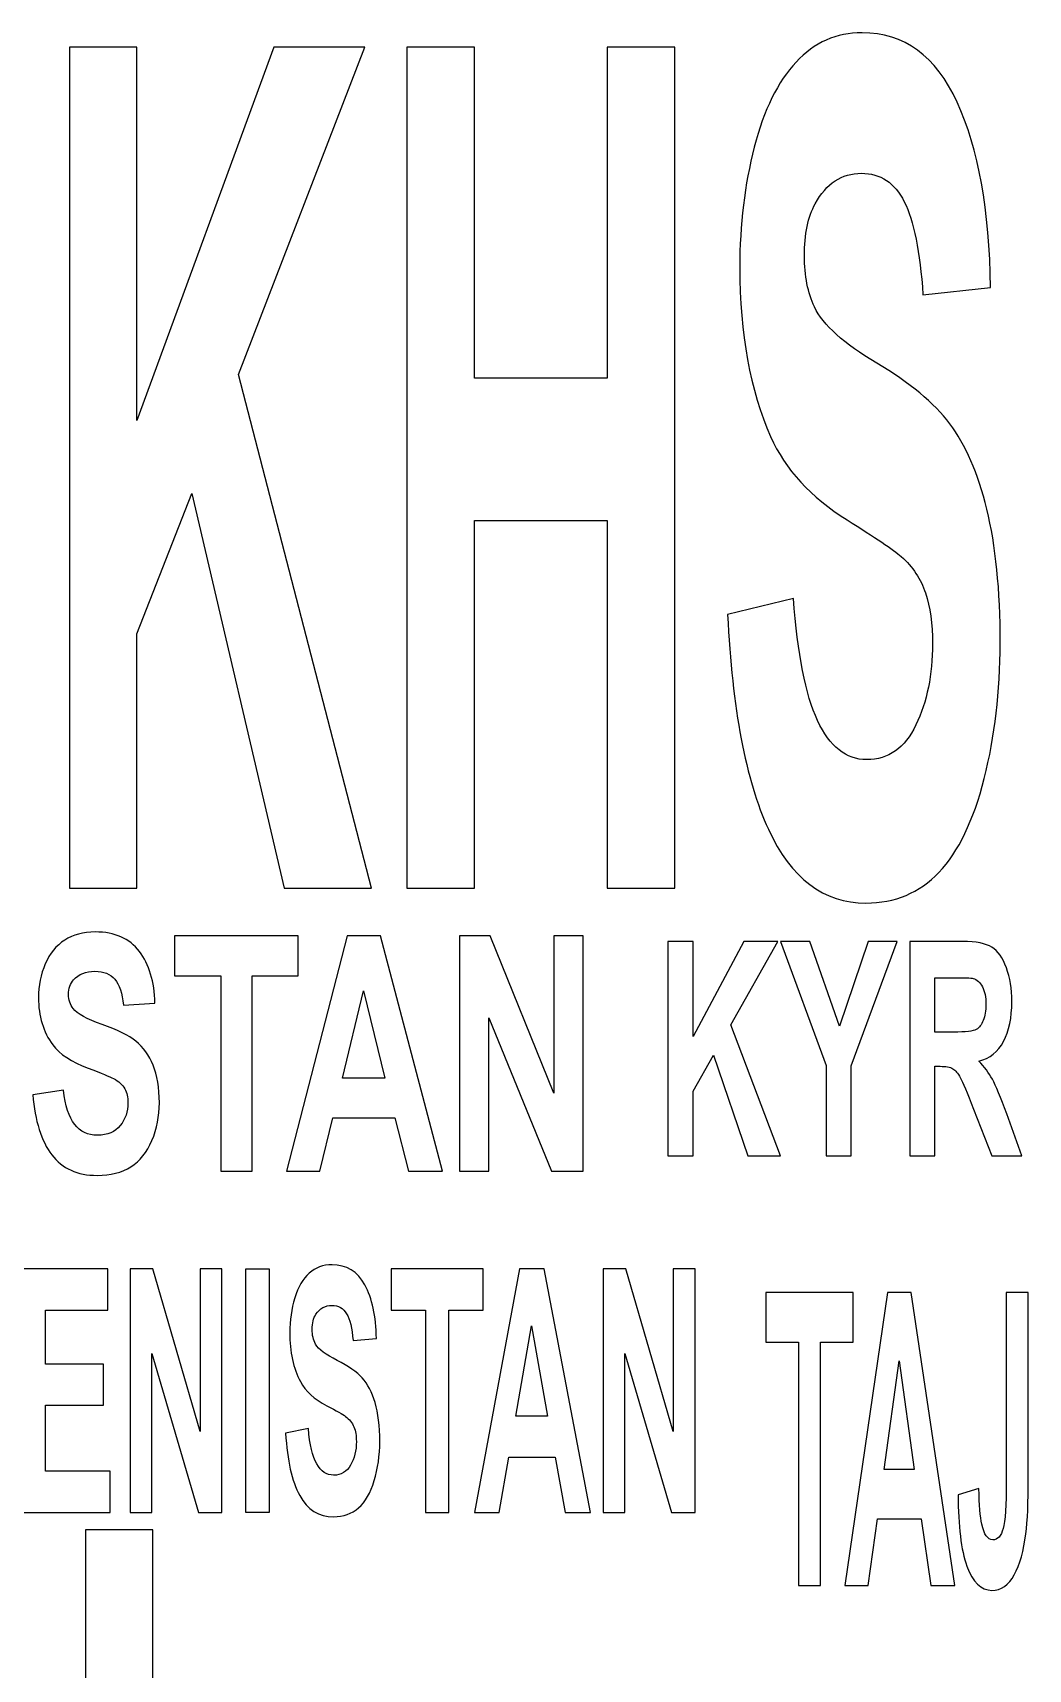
# Model space of a CAD drawing. Header units: centimetres. Extents: x -12.1 to 12.1, y -5 to 6.2.
# Drawn here: x 1.996 to 2.774, y 2.766 to 4.045 of the extents above; entities that cross this region are included whole.
import ezdxf

# ---------------------------------------------------------------- set-up
doc = ezdxf.new("R2010")
doc.units = ezdxf.units.CM
doc.header["$MEASUREMENT"] = 0
doc.layers.add('Layer 1', color=7, linetype='Continuous')

msp = doc.modelspace()

# ---------------------------------------------------------------- linework, layer by layer
at = {"layer": 'Layer 1', "color": 250}
for points, knots in [([(2.5387, 3.59033), (2.5387, 3.59033), (2.59016, 3.60285), (2.59016, 3.60285), (2.59016, 3.60285), (2.5933, 3.55953), (2.59956, 3.52764), (2.60905, 3.50734), (2.60905, 3.50734), (2.61852, 3.48699), (2.63133, 3.47683), (2.64738, 3.47683), (2.64738, 3.47683), (2.6644, 3.47683), (2.67725, 3.48588), (2.68592, 3.50397), (2.68592, 3.50397), (2.69455, 3.52205), (2.69886, 3.54322), (2.69886, 3.56744), (2.69886, 3.56744), (2.69886, 3.58299), (2.69705, 3.59618), (2.69338, 3.6071), (2.69338, 3.6071), (2.68977, 3.61803), (2.68345, 3.62752), (2.67437, 3.63558), (2.67437, 3.63558), (2.66816, 3.64097), (2.65407, 3.65055), (2.632, 3.6643), (2.632, 3.6643), (2.60364, 3.68194), (2.58374, 3.70364), (2.5723, 3.72935), (2.5723, 3.72935), (2.55623, 3.76549), (2.54817, 3.8096), (2.54817, 3.86163), (2.54817, 3.86163), (2.54817, 3.89512), (2.55195, 3.92645), (2.55952, 3.95557), (2.55952, 3.95557), (2.56706, 3.98475), (2.57798, 4.00694), (2.59225, 4.02217), (2.59225, 4.02217), (2.60646, 4.03745), (2.6237, 4.04505), (2.64379, 4.04505), (2.64379, 4.04505), (2.67667, 4.04505), (2.70147, 4.02697), (2.71807, 3.99081), (2.71807, 3.99081), (2.7347, 3.95461), (2.74344, 3.90633), (2.74422, 3.84594), (2.74422, 3.84594), (2.74422, 3.84594), (2.69135, 3.84011), (2.69135, 3.84011), (2.69135, 3.84011), (2.6891, 3.8739), (2.68424, 3.89818), (2.67681, 3.91297), (2.67681, 3.91297), (2.66933, 3.92779), (2.65815, 3.93519), (2.64327, 3.93519), (2.64327, 3.93519), (2.6279, 3.93519), (2.61584, 3.92723), (2.60716, 3.91143), (2.60716, 3.91143), (2.60154, 3.90123), (2.59872, 3.88764), (2.59872, 3.8706), (2.59872, 3.8706), (2.59872, 3.85505), (2.60137, 3.84175), (2.60661, 3.83068), (2.60661, 3.83068), (2.61328, 3.81665), (2.62952, 3.80199), (2.65527, 3.78674), (2.65527, 3.78674), (2.68098, 3.77148), (2.70002, 3.7557), (2.71234, 3.73942), (2.71234, 3.73942), (2.72468, 3.72312), (2.73435, 3.70086), (2.74131, 3.67259), (2.74131, 3.67259), (2.74827, 3.64435), (2.75177, 3.60943), (2.75177, 3.56788), (2.75177, 3.56788), (2.75177, 3.5302), (2.7476, 3.49494), (2.73927, 3.46204), (2.73927, 3.46204), (2.73088, 3.42916), (2.71912, 3.40473), (2.70387, 3.38872), (2.70387, 3.38872), (2.68857, 3.37273), (2.66959, 3.36475), (2.64682, 3.36475), (2.64682, 3.36475), (2.61372, 3.36475), (2.58823, 3.38391), (2.57053, 3.42238), (2.57053, 3.42238), (2.55277, 3.46075), (2.54217, 3.51678), (2.5387, 3.59033)], [0, 0, 0, 0, 0.0322581, 0.0322581, 0.0322581, 0.0322581, 0.0645161, 0.0645161, 0.0645161, 0.0645161, 0.0967742, 0.0967742, 0.0967742, 0.0967742, 0.1290323, 0.1290323, 0.1290323, 0.1290323, 0.1612903, 0.1612903, 0.1612903, 0.1612903, 0.1935484, 0.1935484, 0.1935484, 0.1935484, 0.2258065, 0.2258065, 0.2258065, 0.2258065, 0.2580645, 0.2580645, 0.2580645, 0.2580645, 0.2903226, 0.2903226, 0.2903226, 0.2903226, 0.3225806, 0.3225806, 0.3225806, 0.3225806, 0.3548387, 0.3548387, 0.3548387, 0.3548387, 0.3870968, 0.3870968, 0.3870968, 0.3870968, 0.4193548, 0.4193548, 0.4193548, 0.4193548, 0.4516129, 0.4516129, 0.4516129, 0.4516129, 0.483871, 0.483871, 0.483871, 0.483871, 0.516129, 0.516129, 0.516129, 0.516129, 0.5483871, 0.5483871, 0.5483871, 0.5483871, 0.5806452, 0.5806452, 0.5806452, 0.5806452, 0.6129032, 0.6129032, 0.6129032, 0.6129032, 0.6451613, 0.6451613, 0.6451613, 0.6451613, 0.6774194, 0.6774194, 0.6774194, 0.6774194, 0.7096774, 0.7096774, 0.7096774, 0.7096774, 0.7419355, 0.7419355, 0.7419355, 0.7419355, 0.7741935, 0.7741935, 0.7741935, 0.7741935, 0.8064516, 0.8064516, 0.8064516, 0.8064516, 0.8387097, 0.8387097, 0.8387097, 0.8387097, 0.8709677, 0.8709677, 0.8709677, 0.8709677, 0.9032258, 0.9032258, 0.9032258, 0.9032258, 0.9354839, 0.9354839, 0.9354839, 0.9354839, 1, 1, 1, 1]), ([(2.02414, 3.37639), (2.02414, 3.37639), (2.02414, 4.03385), (2.02414, 4.03385), (2.02414, 4.03385), (2.02414, 4.03385), (2.077, 4.03385), (2.077, 4.03385), (2.077, 4.03385), (2.077, 4.03385), (2.077, 3.74187), (2.077, 3.74187), (2.077, 3.74187), (2.077, 3.74187), (2.18389, 4.03385), (2.18389, 4.03385), (2.18389, 4.03385), (2.18389, 4.03385), (2.25506, 4.03385), (2.25506, 4.03385), (2.25506, 4.03385), (2.25506, 4.03385), (2.15637, 3.77777), (2.15637, 3.77777), (2.15637, 3.77777), (2.15637, 3.77777), (2.26038, 3.37639), (2.26038, 3.37639), (2.26038, 3.37639), (2.26038, 3.37639), (2.19195, 3.37639), (2.19195, 3.37639), (2.19195, 3.37639), (2.19195, 3.37639), (2.11991, 3.68491), (2.11991, 3.68491), (2.11991, 3.68491), (2.11991, 3.68491), (2.077, 3.57505), (2.077, 3.57505), (2.077, 3.57505), (2.077, 3.57505), (2.077, 3.37639), (2.077, 3.37639), (2.077, 3.37639), (2.077, 3.37639), (2.02414, 3.37639), (2.02414, 3.37639)], [0, 0, 0, 0, 0.0769231, 0.0769231, 0.0769231, 0.0769231, 0.1538462, 0.1538462, 0.1538462, 0.1538462, 0.2307692, 0.2307692, 0.2307692, 0.2307692, 0.3076923, 0.3076923, 0.3076923, 0.3076923, 0.3846154, 0.3846154, 0.3846154, 0.3846154, 0.4615385, 0.4615385, 0.4615385, 0.4615385, 0.5384615, 0.5384615, 0.5384615, 0.5384615, 0.6153846, 0.6153846, 0.6153846, 0.6153846, 0.6923077, 0.6923077, 0.6923077, 0.6923077, 0.7692308, 0.7692308, 0.7692308, 0.7692308, 0.8461538, 0.8461538, 0.8461538, 0.8461538, 1, 1, 1, 1]), ([(2.28796, 3.37639), (2.28796, 3.37639), (2.28796, 4.03385), (2.28796, 4.03385), (2.28796, 4.03385), (2.28796, 4.03385), (2.34084, 4.03385), (2.34084, 4.03385), (2.34084, 4.03385), (2.34084, 4.03385), (2.34084, 3.77506), (2.34084, 3.77506), (2.34084, 3.77506), (2.34084, 3.77506), (2.4445, 3.77506), (2.4445, 3.77506), (2.4445, 3.77506), (2.4445, 3.77506), (2.4445, 4.03385), (2.4445, 4.03385), (2.4445, 4.03385), (2.4445, 4.03385), (2.49744, 4.03385), (2.49744, 4.03385), (2.49744, 4.03385), (2.49744, 4.03385), (2.49744, 3.37639), (2.49744, 3.37639), (2.49744, 3.37639), (2.49744, 3.37639), (2.4445, 3.37639), (2.4445, 3.37639), (2.4445, 3.37639), (2.4445, 3.37639), (2.4445, 3.66386), (2.4445, 3.66386), (2.4445, 3.66386), (2.4445, 3.66386), (2.34084, 3.66386), (2.34084, 3.66386), (2.34084, 3.66386), (2.34084, 3.66386), (2.34084, 3.37639), (2.34084, 3.37639), (2.34084, 3.37639), (2.34084, 3.37639), (2.28796, 3.37639), (2.28796, 3.37639)], [0, 0, 0, 0, 0.0769231, 0.0769231, 0.0769231, 0.0769231, 0.1538462, 0.1538462, 0.1538462, 0.1538462, 0.2307692, 0.2307692, 0.2307692, 0.2307692, 0.3076923, 0.3076923, 0.3076923, 0.3076923, 0.3846154, 0.3846154, 0.3846154, 0.3846154, 0.4615385, 0.4615385, 0.4615385, 0.4615385, 0.5384615, 0.5384615, 0.5384615, 0.5384615, 0.6153846, 0.6153846, 0.6153846, 0.6153846, 0.6923077, 0.6923077, 0.6923077, 0.6923077, 0.7692308, 0.7692308, 0.7692308, 0.7692308, 0.8461538, 0.8461538, 0.8461538, 0.8461538, 1, 1, 1, 1]), ([(1.99563, 3.21493), (1.99563, 3.21493), (2.01951, 3.21846), (2.01951, 3.21846), (2.01951, 3.21846), (2.02097, 3.20632), (2.02385, 3.1974), (2.02828, 3.19172), (2.02828, 3.19172), (2.03267, 3.18604), (2.03858, 3.1832), (2.04607, 3.1832), (2.04607, 3.1832), (2.05396, 3.1832), (2.05993, 3.18573), (2.06392, 3.19076), (2.06392, 3.19076), (2.06793, 3.19583), (2.06991, 3.20177), (2.06991, 3.20853), (2.06991, 3.20853), (2.06991, 3.21286), (2.06911, 3.21656), (2.06738, 3.21962), (2.06738, 3.21962), (2.06572, 3.22268), (2.06282, 3.22532), (2.05859, 3.2276), (2.05859, 3.2276), (2.05571, 3.22908), (2.04912, 3.2318), (2.03894, 3.23563), (2.03894, 3.23563), (2.0258, 3.24055), (2.01651, 3.24661), (2.01124, 3.25381), (2.01124, 3.25381), (2.00376, 3.26394), (2, 3.27629), (2, 3.29081), (2, 3.29081), (2, 3.30019), (2.00178, 3.30896), (2.00528, 3.31711), (2.00528, 3.31711), (2.00879, 3.32527), (2.01386, 3.33147), (2.02047, 3.33575), (2.02047, 3.33575), (2.02708, 3.34), (2.03503, 3.34212), (2.04441, 3.34212), (2.04441, 3.34212), (2.05967, 3.34212), (2.07114, 3.33705), (2.07885, 3.32695), (2.07885, 3.32695), (2.08657, 3.31682), (2.09062, 3.30331), (2.09103, 3.28642), (2.09103, 3.28642), (2.09103, 3.28642), (2.06645, 3.28479), (2.06645, 3.28479), (2.06645, 3.28479), (2.0654, 3.29426), (2.06316, 3.30104), (2.0597, 3.3052), (2.0597, 3.3052), (2.05626, 3.30934), (2.05105, 3.3114), (2.04414, 3.3114), (2.04414, 3.3114), (2.03698, 3.3114), (2.03142, 3.30919), (2.02741, 3.30476), (2.02741, 3.30476), (2.02476, 3.30188), (2.0235, 3.29813), (2.0235, 3.29332), (2.0235, 3.29332), (2.0235, 3.28898), (2.0247, 3.28526), (2.02714, 3.28217), (2.02714, 3.28217), (2.03025, 3.27823), (2.03777, 3.27413), (2.04971, 3.26985), (2.04971, 3.26985), (2.06162, 3.2656), (2.0705, 3.26117), (2.0762, 3.25666), (2.0762, 3.25666), (2.08194, 3.25206), (2.08643, 3.24583), (2.08963, 3.23794), (2.08963, 3.23794), (2.09286, 3.23005), (2.09449, 3.22027), (2.09449, 3.20864), (2.09449, 3.20864), (2.09449, 3.1981), (2.09257, 3.18826), (2.08867, 3.17906), (2.08867, 3.17906), (2.08483, 3.16986), (2.07932, 3.16301), (2.07227, 3.15856), (2.07227, 3.15856), (2.0652, 3.15407), (2.05632, 3.15183), (2.04578, 3.15183), (2.04578, 3.15183), (2.03046, 3.15183), (2.01864, 3.15719), (2.0104, 3.16793), (2.0104, 3.16793), (2.00216, 3.17868), (1.9972, 3.19437), (1.99563, 3.21493)], [0, 0, 0, 0, 0.0322581, 0.0322581, 0.0322581, 0.0322581, 0.0645161, 0.0645161, 0.0645161, 0.0645161, 0.0967742, 0.0967742, 0.0967742, 0.0967742, 0.1290323, 0.1290323, 0.1290323, 0.1290323, 0.1612903, 0.1612903, 0.1612903, 0.1612903, 0.1935484, 0.1935484, 0.1935484, 0.1935484, 0.2258065, 0.2258065, 0.2258065, 0.2258065, 0.2580645, 0.2580645, 0.2580645, 0.2580645, 0.2903226, 0.2903226, 0.2903226, 0.2903226, 0.3225806, 0.3225806, 0.3225806, 0.3225806, 0.3548387, 0.3548387, 0.3548387, 0.3548387, 0.3870968, 0.3870968, 0.3870968, 0.3870968, 0.4193548, 0.4193548, 0.4193548, 0.4193548, 0.4516129, 0.4516129, 0.4516129, 0.4516129, 0.483871, 0.483871, 0.483871, 0.483871, 0.516129, 0.516129, 0.516129, 0.516129, 0.5483871, 0.5483871, 0.5483871, 0.5483871, 0.5806452, 0.5806452, 0.5806452, 0.5806452, 0.6129032, 0.6129032, 0.6129032, 0.6129032, 0.6451613, 0.6451613, 0.6451613, 0.6451613, 0.6774194, 0.6774194, 0.6774194, 0.6774194, 0.7096774, 0.7096774, 0.7096774, 0.7096774, 0.7419355, 0.7419355, 0.7419355, 0.7419355, 0.7741935, 0.7741935, 0.7741935, 0.7741935, 0.8064516, 0.8064516, 0.8064516, 0.8064516, 0.8387097, 0.8387097, 0.8387097, 0.8387097, 0.8709677, 0.8709677, 0.8709677, 0.8709677, 0.9032258, 0.9032258, 0.9032258, 0.9032258, 0.9354839, 0.9354839, 0.9354839, 0.9354839, 1, 1, 1, 1]), ([(2.14248, 3.15509), (2.14248, 3.15509), (2.14248, 3.30788), (2.14248, 3.30788), (2.14248, 3.30788), (2.14248, 3.30788), (2.10641, 3.30788), (2.10641, 3.30788), (2.10641, 3.30788), (2.10641, 3.30788), (2.10641, 3.33898), (2.10641, 3.33898), (2.10641, 3.33898), (2.10641, 3.33898), (2.20305, 3.33898), (2.20305, 3.33898), (2.20305, 3.33898), (2.20305, 3.33898), (2.20305, 3.30788), (2.20305, 3.30788), (2.20305, 3.30788), (2.20305, 3.30788), (2.16702, 3.30788), (2.16702, 3.30788), (2.16702, 3.30788), (2.16702, 3.30788), (2.16702, 3.15509), (2.16702, 3.15509), (2.16702, 3.15509), (2.16702, 3.15509), (2.14248, 3.15509), (2.14248, 3.15509)], [0, 0, 0, 0, 0.1111111, 0.1111111, 0.1111111, 0.1111111, 0.2222222, 0.2222222, 0.2222222, 0.2222222, 0.3333333, 0.3333333, 0.3333333, 0.3333333, 0.4444444, 0.4444444, 0.4444444, 0.4444444, 0.5555556, 0.5555556, 0.5555556, 0.5555556, 0.6666667, 0.6666667, 0.6666667, 0.6666667, 0.7777778, 0.7777778, 0.7777778, 0.7777778, 1, 1, 1, 1]), ([(2.31591, 3.15509), (2.31591, 3.15509), (2.28921, 3.15509), (2.28921, 3.15509), (2.28921, 3.15509), (2.28921, 3.15509), (2.27858, 3.19685), (2.27858, 3.19685), (2.27858, 3.19685), (2.27858, 3.19685), (2.22998, 3.19685), (2.22998, 3.19685), (2.22998, 3.19685), (2.22998, 3.19685), (2.21997, 3.15509), (2.21997, 3.15509), (2.21997, 3.15509), (2.21997, 3.15509), (2.19391, 3.15509), (2.19391, 3.15509), (2.19391, 3.15509), (2.19391, 3.15509), (2.24125, 3.33898), (2.24125, 3.33898), (2.24125, 3.33898), (2.24125, 3.33898), (2.26723, 3.33898), (2.26723, 3.33898), (2.26723, 3.33898), (2.26723, 3.33898), (2.31591, 3.15509), (2.31591, 3.15509)], [0, 0, 0, 0, 0.1111111, 0.1111111, 0.1111111, 0.1111111, 0.2222222, 0.2222222, 0.2222222, 0.2222222, 0.3333333, 0.3333333, 0.3333333, 0.3333333, 0.4444444, 0.4444444, 0.4444444, 0.4444444, 0.5555556, 0.5555556, 0.5555556, 0.5555556, 0.6666667, 0.6666667, 0.6666667, 0.6666667, 0.7777778, 0.7777778, 0.7777778, 0.7777778, 1, 1, 1, 1]), ([(2.32919, 3.15509), (2.32919, 3.15509), (2.32919, 3.33898), (2.32919, 3.33898), (2.32919, 3.33898), (2.32919, 3.33898), (2.3531, 3.33898), (2.3531, 3.33898), (2.3531, 3.33898), (2.3531, 3.33898), (2.40286, 3.21619), (2.40286, 3.21619), (2.40286, 3.21619), (2.40286, 3.21619), (2.40286, 3.33898), (2.40286, 3.33898), (2.40286, 3.33898), (2.40286, 3.33898), (2.42564, 3.33898), (2.42564, 3.33898), (2.42564, 3.33898), (2.42564, 3.33898), (2.42564, 3.15509), (2.42564, 3.15509), (2.42564, 3.15509), (2.42564, 3.15509), (2.401, 3.15509), (2.401, 3.15509), (2.401, 3.15509), (2.401, 3.15509), (2.35202, 3.27501), (2.35202, 3.27501), (2.35202, 3.27501), (2.35202, 3.27501), (2.35202, 3.15509), (2.35202, 3.15509), (2.35202, 3.15509), (2.35202, 3.15509), (2.32919, 3.15509), (2.32919, 3.15509)], [0, 0, 0, 0, 0.0909091, 0.0909091, 0.0909091, 0.0909091, 0.1818182, 0.1818182, 0.1818182, 0.1818182, 0.2727273, 0.2727273, 0.2727273, 0.2727273, 0.3636364, 0.3636364, 0.3636364, 0.3636364, 0.4545455, 0.4545455, 0.4545455, 0.4545455, 0.5454545, 0.5454545, 0.5454545, 0.5454545, 0.6363636, 0.6363636, 0.6363636, 0.6363636, 0.7272727, 0.7272727, 0.7272727, 0.7272727, 0.8181818, 0.8181818, 0.8181818, 0.8181818, 1, 1, 1, 1]), ([(2.49193, 3.16715), (2.49193, 3.16715), (2.49193, 3.3347), (2.49193, 3.3347), (2.49193, 3.3347), (2.49193, 3.3347), (2.51162, 3.3347), (2.51162, 3.3347), (2.51162, 3.3347), (2.51162, 3.3347), (2.51162, 3.2603), (2.51162, 3.2603), (2.51162, 3.2603), (2.51162, 3.2603), (2.5514, 3.3347), (2.5514, 3.3347), (2.5514, 3.3347), (2.5514, 3.3347), (2.57793, 3.3347), (2.57793, 3.3347), (2.57793, 3.3347), (2.57793, 3.3347), (2.54118, 3.26944), (2.54118, 3.26944), (2.54118, 3.26944), (2.54118, 3.26944), (2.57991, 3.16715), (2.57991, 3.16715), (2.57991, 3.16715), (2.57991, 3.16715), (2.55443, 3.16715), (2.55443, 3.16715), (2.55443, 3.16715), (2.55443, 3.16715), (2.52757, 3.2458), (2.52757, 3.2458), (2.52757, 3.2458), (2.52757, 3.2458), (2.51162, 3.21779), (2.51162, 3.21779), (2.51162, 3.21779), (2.51162, 3.21779), (2.51162, 3.16715), (2.51162, 3.16715), (2.51162, 3.16715), (2.51162, 3.16715), (2.49193, 3.16715), (2.49193, 3.16715)], [0, 0, 0, 0, 0.0769231, 0.0769231, 0.0769231, 0.0769231, 0.1538462, 0.1538462, 0.1538462, 0.1538462, 0.2307692, 0.2307692, 0.2307692, 0.2307692, 0.3076923, 0.3076923, 0.3076923, 0.3076923, 0.3846154, 0.3846154, 0.3846154, 0.3846154, 0.4615385, 0.4615385, 0.4615385, 0.4615385, 0.5384615, 0.5384615, 0.5384615, 0.5384615, 0.6153846, 0.6153846, 0.6153846, 0.6153846, 0.6923077, 0.6923077, 0.6923077, 0.6923077, 0.7692308, 0.7692308, 0.7692308, 0.7692308, 0.8461538, 0.8461538, 0.8461538, 0.8461538, 1, 1, 1, 1]), ([(2.61572, 3.16715), (2.61572, 3.16715), (2.61572, 3.23767), (2.61572, 3.23767), (2.61572, 3.23767), (2.61572, 3.23767), (2.57996, 3.3347), (2.57996, 3.3347), (2.57996, 3.3347), (2.57996, 3.3347), (2.60305, 3.3347), (2.60305, 3.3347), (2.60305, 3.3347), (2.60305, 3.3347), (2.62603, 3.26842), (2.62603, 3.26842), (2.62603, 3.26842), (2.62603, 3.26842), (2.64848, 3.3347), (2.64848, 3.3347), (2.64848, 3.3347), (2.64848, 3.3347), (2.67119, 3.3347), (2.67119, 3.3347), (2.67119, 3.3347), (2.67119, 3.3347), (2.63532, 3.23747), (2.63532, 3.23747), (2.63532, 3.23747), (2.63532, 3.23747), (2.63532, 3.16715), (2.63532, 3.16715), (2.63532, 3.16715), (2.63532, 3.16715), (2.61572, 3.16715), (2.61572, 3.16715)], [0, 0, 0, 0, 0.1, 0.1, 0.1, 0.1, 0.2, 0.2, 0.2, 0.2, 0.3, 0.3, 0.3, 0.3, 0.4, 0.4, 0.4, 0.4, 0.5, 0.5, 0.5, 0.5, 0.6, 0.6, 0.6, 0.6, 0.7, 0.7, 0.7, 0.7, 0.8, 0.8, 0.8, 0.8, 1, 1, 1, 1]), ([(2.68106, 3.16715), (2.68106, 3.16715), (2.68106, 3.3347), (2.68106, 3.3347), (2.68106, 3.3347), (2.68106, 3.3347), (2.7225, 3.3347), (2.7225, 3.3347), (2.7225, 3.3347), (2.73295, 3.3347), (2.74052, 3.33322), (2.74525, 3.33021), (2.74525, 3.33021), (2.74996, 3.32719), (2.75375, 3.32182), (2.75657, 3.31414), (2.75657, 3.31414), (2.75945, 3.30646), (2.76085, 3.29766), (2.76085, 3.28773), (2.76085, 3.28773), (2.76085, 3.27518), (2.75869, 3.26475), (2.75436, 3.2566), (2.75436, 3.2566), (2.75011, 3.24839), (2.74367, 3.24324), (2.73511, 3.24111), (2.73511, 3.24111), (2.73933, 3.23686), (2.74288, 3.23214), (2.74562, 3.22704), (2.74562, 3.22704), (2.74841, 3.22195), (2.75211, 3.21286), (2.75683, 3.19985), (2.75683, 3.19985), (2.75683, 3.19985), (2.76871, 3.16715), (2.76871, 3.16715), (2.76871, 3.16715), (2.76871, 3.16715), (2.74521, 3.16715), (2.74521, 3.16715), (2.74521, 3.16715), (2.74521, 3.16715), (2.73094, 3.20361), (2.73094, 3.20361), (2.73094, 3.20361), (2.72591, 3.21665), (2.72244, 3.22486), (2.72055, 3.22824), (2.72055, 3.22824), (2.71872, 3.23165), (2.71674, 3.23398), (2.71466, 3.23523), (2.71466, 3.23523), (2.71257, 3.23648), (2.70925, 3.2371), (2.70473, 3.2371), (2.70473, 3.2371), (2.70473, 3.2371), (2.70072, 3.2371), (2.70072, 3.2371), (2.70072, 3.2371), (2.70072, 3.2371), (2.70072, 3.16715), (2.70072, 3.16715), (2.70072, 3.16715), (2.70072, 3.16715), (2.68106, 3.16715), (2.68106, 3.16715)], [0, 0, 0, 0, 0.0526316, 0.0526316, 0.0526316, 0.0526316, 0.1052632, 0.1052632, 0.1052632, 0.1052632, 0.1578947, 0.1578947, 0.1578947, 0.1578947, 0.2105263, 0.2105263, 0.2105263, 0.2105263, 0.2631579, 0.2631579, 0.2631579, 0.2631579, 0.3157895, 0.3157895, 0.3157895, 0.3157895, 0.3684211, 0.3684211, 0.3684211, 0.3684211, 0.4210526, 0.4210526, 0.4210526, 0.4210526, 0.4736842, 0.4736842, 0.4736842, 0.4736842, 0.5263158, 0.5263158, 0.5263158, 0.5263158, 0.5789474, 0.5789474, 0.5789474, 0.5789474, 0.6315789, 0.6315789, 0.6315789, 0.6315789, 0.6842105, 0.6842105, 0.6842105, 0.6842105, 0.7368421, 0.7368421, 0.7368421, 0.7368421, 0.7894737, 0.7894737, 0.7894737, 0.7894737, 0.8421053, 0.8421053, 0.8421053, 0.8421053, 0.8947368, 0.8947368, 0.8947368, 0.8947368, 1, 1, 1, 1]), ([(2.70072, 3.26386), (2.70072, 3.26386), (2.71533, 3.26386), (2.71533, 3.26386), (2.71533, 3.26386), (2.72477, 3.26386), (2.73068, 3.26455), (2.73304, 3.26592), (2.73304, 3.26592), (2.73537, 3.26726), (2.73717, 3.26965), (2.73854, 3.27299), (2.73854, 3.27299), (2.73986, 3.27634), (2.74056, 3.28054), (2.74056, 3.28557), (2.74056, 3.28557), (2.74056, 3.29123), (2.73965, 3.29577), (2.73793, 3.29923), (2.73793, 3.29923), (2.73612, 3.3027), (2.73365, 3.30488), (2.7305, 3.30579), (2.7305, 3.30579), (2.72888, 3.30619), (2.72413, 3.30636), (2.71612, 3.30636), (2.71612, 3.30636), (2.71612, 3.30636), (2.70072, 3.30636), (2.70072, 3.30636), (2.70072, 3.30636), (2.70072, 3.30636), (2.70072, 3.26386), (2.70072, 3.26386)], [0, 0, 0, 0, 0.1, 0.1, 0.1, 0.1, 0.2, 0.2, 0.2, 0.2, 0.3, 0.3, 0.3, 0.3, 0.4, 0.4, 0.4, 0.4, 0.5, 0.5, 0.5, 0.5, 0.6, 0.6, 0.6, 0.6, 0.7, 0.7, 0.7, 0.7, 0.8, 0.8, 0.8, 0.8, 1, 1, 1, 1]), ([(2.27072, 3.22783), (2.27072, 3.22783), (2.25397, 3.29609), (2.25397, 3.29609), (2.25397, 3.29609), (2.25397, 3.29609), (2.23756, 3.22783), (2.23756, 3.22783), (2.23756, 3.22783), (2.23756, 3.22783), (2.27072, 3.22783), (2.27072, 3.22783)], [0, 0, 0, 0, 0.25, 0.25, 0.25, 0.25, 0.5, 0.5, 0.5, 0.5, 1, 1, 1, 1]), ([(1.9871, 2.88842), (1.9871, 2.88842), (1.9871, 3.07871), (1.9871, 3.07871), (1.9871, 3.07871), (1.9871, 3.07871), (2.05417, 3.07871), (2.05417, 3.07871), (2.05417, 3.07871), (2.05417, 3.07871), (2.05417, 3.04651), (2.05417, 3.04651), (2.05417, 3.04651), (2.05417, 3.04651), (2.00536, 3.04651), (2.00536, 3.04651), (2.00536, 3.04651), (2.00536, 3.04651), (2.00536, 3.00434), (2.00536, 3.00434), (2.00536, 3.00434), (2.00536, 3.00434), (2.05079, 3.00434), (2.05079, 3.00434), (2.05079, 3.00434), (2.05079, 3.00434), (2.05079, 2.97229), (2.05079, 2.97229), (2.05079, 2.97229), (2.05079, 2.97229), (2.00536, 2.97229), (2.00536, 2.97229), (2.00536, 2.97229), (2.00536, 2.97229), (2.00536, 2.92051), (2.00536, 2.92051), (2.00536, 2.92051), (2.00536, 2.92051), (2.05594, 2.92051), (2.05594, 2.92051), (2.05594, 2.92051), (2.05594, 2.92051), (2.05594, 2.88842), (2.05594, 2.88842), (2.05594, 2.88842), (2.05594, 2.88842), (1.9871, 2.88842), (1.9871, 2.88842)], [0, 0, 0, 0, 0.0769231, 0.0769231, 0.0769231, 0.0769231, 0.1538462, 0.1538462, 0.1538462, 0.1538462, 0.2307692, 0.2307692, 0.2307692, 0.2307692, 0.3076923, 0.3076923, 0.3076923, 0.3076923, 0.3846154, 0.3846154, 0.3846154, 0.3846154, 0.4615385, 0.4615385, 0.4615385, 0.4615385, 0.5384615, 0.5384615, 0.5384615, 0.5384615, 0.6153846, 0.6153846, 0.6153846, 0.6153846, 0.6923077, 0.6923077, 0.6923077, 0.6923077, 0.7692308, 0.7692308, 0.7692308, 0.7692308, 0.8461538, 0.8461538, 0.8461538, 0.8461538, 1, 1, 1, 1]), ([(2.07161, 2.88842), (2.07161, 2.88842), (2.07161, 3.07871), (2.07161, 3.07871), (2.07161, 3.07871), (2.07161, 3.07871), (2.08939, 3.07871), (2.08939, 3.07871), (2.08939, 3.07871), (2.08939, 3.07871), (2.12644, 2.95167), (2.12644, 2.95167), (2.12644, 2.95167), (2.12644, 2.95167), (2.12644, 3.07871), (2.12644, 3.07871), (2.12644, 3.07871), (2.12644, 3.07871), (2.14341, 3.07871), (2.14341, 3.07871), (2.14341, 3.07871), (2.14341, 3.07871), (2.14341, 2.88842), (2.14341, 2.88842), (2.14341, 2.88842), (2.14341, 2.88842), (2.12507, 2.88842), (2.12507, 2.88842), (2.12507, 2.88842), (2.12507, 2.88842), (2.08858, 3.01252), (2.08858, 3.01252), (2.08858, 3.01252), (2.08858, 3.01252), (2.08858, 2.88842), (2.08858, 2.88842), (2.08858, 2.88842), (2.08858, 2.88842), (2.07161, 2.88842), (2.07161, 2.88842)], [0, 0, 0, 0, 0.0909091, 0.0909091, 0.0909091, 0.0909091, 0.1818182, 0.1818182, 0.1818182, 0.1818182, 0.2727273, 0.2727273, 0.2727273, 0.2727273, 0.3636364, 0.3636364, 0.3636364, 0.3636364, 0.4545455, 0.4545455, 0.4545455, 0.4545455, 0.5454545, 0.5454545, 0.5454545, 0.5454545, 0.6363636, 0.6363636, 0.6363636, 0.6363636, 0.7272727, 0.7272727, 0.7272727, 0.7272727, 0.8181818, 0.8181818, 0.8181818, 0.8181818, 1, 1, 1, 1]), ([(2.16214, 2.88842), (2.16214, 2.88842), (2.1804, 2.88842), (2.1804, 2.88842), (2.1804, 2.88842), (2.1804, 2.88842), (2.1804, 3.07871), (2.1804, 3.07871), (2.1804, 3.07871), (2.1804, 3.07871), (2.16214, 3.07871), (2.16214, 3.07871), (2.16214, 3.07871), (2.16214, 3.07871), (2.16214, 2.88842), (2.16214, 2.88842)], [0, 0, 0, 0, 0.2, 0.2, 0.2, 0.2, 0.4, 0.4, 0.4, 0.4, 0.6, 0.6, 0.6, 0.6, 1, 1, 1, 1]), ([(2.19321, 2.95036), (2.19321, 2.95036), (2.21097, 2.954), (2.21097, 2.954), (2.21097, 2.954), (2.21202, 2.94142), (2.2142, 2.93222), (2.21747, 2.92633), (2.21747, 2.92633), (2.22075, 2.92046), (2.22515, 2.91751), (2.23071, 2.91751), (2.23071, 2.91751), (2.23659, 2.91751), (2.24102, 2.92014), (2.24402, 2.92538), (2.24402, 2.92538), (2.24699, 2.93058), (2.24848, 2.93673), (2.24848, 2.94375), (2.24848, 2.94375), (2.24848, 2.94823), (2.24787, 2.95205), (2.24661, 2.95522), (2.24661, 2.95522), (2.24536, 2.95839), (2.24314, 2.9611), (2.24003, 2.96346), (2.24003, 2.96346), (2.2379, 2.96504), (2.23301, 2.9678), (2.22538, 2.97176), (2.22538, 2.97176), (2.2156, 2.97686), (2.20876, 2.98315), (2.2048, 2.9906), (2.2048, 2.9906), (2.19923, 3.00105), (2.19643, 3.01384), (2.19643, 3.02889), (2.19643, 3.02889), (2.19643, 3.03856), (2.19778, 3.04761), (2.20037, 3.05606), (2.20037, 3.05606), (2.20302, 3.06453), (2.20672, 3.07094), (2.21167, 3.07536), (2.21167, 3.07536), (2.21656, 3.07976), (2.2225, 3.08197), (2.22946, 3.08197), (2.22946, 3.08197), (2.24084, 3.08197), (2.24941, 3.07673), (2.25511, 3.06625), (2.25511, 3.06625), (2.26087, 3.05577), (2.26385, 3.04182), (2.26417, 3.02435), (2.26417, 3.02435), (2.26417, 3.02435), (2.24588, 3.02266), (2.24588, 3.02266), (2.24588, 3.02266), (2.24513, 3.03242), (2.24343, 3.03947), (2.24087, 3.04374), (2.24087, 3.04374), (2.23825, 3.04803), (2.23444, 3.05018), (2.22931, 3.05018), (2.22931, 3.05018), (2.22399, 3.05018), (2.21985, 3.04788), (2.21685, 3.0433), (2.21685, 3.0433), (2.2149, 3.04033), (2.21391, 3.0364), (2.21391, 3.03148), (2.21391, 3.03148), (2.21391, 3.02697), (2.21484, 3.02312), (2.21662, 3.01992), (2.21662, 3.01992), (2.21892, 3.01585), (2.22454, 3.01162), (2.23342, 3.0072), (2.23342, 3.0072), (2.24233, 3.0028), (2.24888, 2.99823), (2.25313, 2.99351), (2.25313, 2.99351), (2.25738, 2.98877), (2.26076, 2.98233), (2.26312, 2.97418), (2.26312, 2.97418), (2.26554, 2.966), (2.26676, 2.95589), (2.26676, 2.94387), (2.26676, 2.94387), (2.26676, 2.93295), (2.26531, 2.92275), (2.26245, 2.91323), (2.26245, 2.91323), (2.25954, 2.90371), (2.25549, 2.89664), (2.25025, 2.89197), (2.25025, 2.89197), (2.24495, 2.88737), (2.23837, 2.88505), (2.23051, 2.88505), (2.23051, 2.88505), (2.21907, 2.88505), (2.2103, 2.89061), (2.20418, 2.90173), (2.20418, 2.90173), (2.19804, 2.91286), (2.1944, 2.92904), (2.19321, 2.95036)], [0, 0, 0, 0, 0.0322581, 0.0322581, 0.0322581, 0.0322581, 0.0645161, 0.0645161, 0.0645161, 0.0645161, 0.0967742, 0.0967742, 0.0967742, 0.0967742, 0.1290323, 0.1290323, 0.1290323, 0.1290323, 0.1612903, 0.1612903, 0.1612903, 0.1612903, 0.1935484, 0.1935484, 0.1935484, 0.1935484, 0.2258065, 0.2258065, 0.2258065, 0.2258065, 0.2580645, 0.2580645, 0.2580645, 0.2580645, 0.2903226, 0.2903226, 0.2903226, 0.2903226, 0.3225806, 0.3225806, 0.3225806, 0.3225806, 0.3548387, 0.3548387, 0.3548387, 0.3548387, 0.3870968, 0.3870968, 0.3870968, 0.3870968, 0.4193548, 0.4193548, 0.4193548, 0.4193548, 0.4516129, 0.4516129, 0.4516129, 0.4516129, 0.483871, 0.483871, 0.483871, 0.483871, 0.516129, 0.516129, 0.516129, 0.516129, 0.5483871, 0.5483871, 0.5483871, 0.5483871, 0.5806452, 0.5806452, 0.5806452, 0.5806452, 0.6129032, 0.6129032, 0.6129032, 0.6129032, 0.6451613, 0.6451613, 0.6451613, 0.6451613, 0.6774194, 0.6774194, 0.6774194, 0.6774194, 0.7096774, 0.7096774, 0.7096774, 0.7096774, 0.7419355, 0.7419355, 0.7419355, 0.7419355, 0.7741935, 0.7741935, 0.7741935, 0.7741935, 0.8064516, 0.8064516, 0.8064516, 0.8064516, 0.8387097, 0.8387097, 0.8387097, 0.8387097, 0.8709677, 0.8709677, 0.8709677, 0.8709677, 0.9032258, 0.9032258, 0.9032258, 0.9032258, 0.9354839, 0.9354839, 0.9354839, 0.9354839, 1, 1, 1, 1]), ([(2.30252, 2.88842), (2.30252, 2.88842), (2.30252, 3.04651), (2.30252, 3.04651), (2.30252, 3.04651), (2.30252, 3.04651), (2.2757, 3.04651), (2.2757, 3.04651), (2.2757, 3.04651), (2.2757, 3.04651), (2.2757, 3.07871), (2.2757, 3.07871), (2.2757, 3.07871), (2.2757, 3.07871), (2.34757, 3.07871), (2.34757, 3.07871), (2.34757, 3.07871), (2.34757, 3.07871), (2.34757, 3.04651), (2.34757, 3.04651), (2.34757, 3.04651), (2.34757, 3.04651), (2.32075, 3.04651), (2.32075, 3.04651), (2.32075, 3.04651), (2.32075, 3.04651), (2.32075, 2.88842), (2.32075, 2.88842), (2.32075, 2.88842), (2.32075, 2.88842), (2.30252, 2.88842), (2.30252, 2.88842)], [0, 0, 0, 0, 0.1111111, 0.1111111, 0.1111111, 0.1111111, 0.2222222, 0.2222222, 0.2222222, 0.2222222, 0.3333333, 0.3333333, 0.3333333, 0.3333333, 0.4444444, 0.4444444, 0.4444444, 0.4444444, 0.5555556, 0.5555556, 0.5555556, 0.5555556, 0.6666667, 0.6666667, 0.6666667, 0.6666667, 0.7777778, 0.7777778, 0.7777778, 0.7777778, 1, 1, 1, 1]), ([(2.43151, 2.88842), (2.43151, 2.88842), (2.41169, 2.88842), (2.41169, 2.88842), (2.41169, 2.88842), (2.41169, 2.88842), (2.40376, 2.93167), (2.40376, 2.93167), (2.40376, 2.93167), (2.40376, 2.93167), (2.3676, 2.93167), (2.3676, 2.93167), (2.3676, 2.93167), (2.3676, 2.93167), (2.36011, 2.88842), (2.36011, 2.88842), (2.36011, 2.88842), (2.36011, 2.88842), (2.34075, 2.88842), (2.34075, 2.88842), (2.34075, 2.88842), (2.34075, 2.88842), (2.37601, 3.07871), (2.37601, 3.07871), (2.37601, 3.07871), (2.37601, 3.07871), (2.39529, 3.07871), (2.39529, 3.07871), (2.39529, 3.07871), (2.39529, 3.07871), (2.43151, 2.88842), (2.43151, 2.88842)], [0, 0, 0, 0, 0.1111111, 0.1111111, 0.1111111, 0.1111111, 0.2222222, 0.2222222, 0.2222222, 0.2222222, 0.3333333, 0.3333333, 0.3333333, 0.3333333, 0.4444444, 0.4444444, 0.4444444, 0.4444444, 0.5555556, 0.5555556, 0.5555556, 0.5555556, 0.6666667, 0.6666667, 0.6666667, 0.6666667, 0.7777778, 0.7777778, 0.7777778, 0.7777778, 1, 1, 1, 1]), ([(2.44138, 2.88842), (2.44138, 2.88842), (2.44138, 3.07871), (2.44138, 3.07871), (2.44138, 3.07871), (2.44138, 3.07871), (2.45915, 3.07871), (2.45915, 3.07871), (2.45915, 3.07871), (2.45915, 3.07871), (2.49618, 2.95167), (2.49618, 2.95167), (2.49618, 2.95167), (2.49618, 2.95167), (2.49618, 3.07871), (2.49618, 3.07871), (2.49618, 3.07871), (2.49618, 3.07871), (2.5132, 3.07871), (2.5132, 3.07871), (2.5132, 3.07871), (2.5132, 3.07871), (2.5132, 2.88842), (2.5132, 2.88842), (2.5132, 2.88842), (2.5132, 2.88842), (2.49482, 2.88842), (2.49482, 2.88842), (2.49482, 2.88842), (2.49482, 2.88842), (2.45833, 3.01252), (2.45833, 3.01252), (2.45833, 3.01252), (2.45833, 3.01252), (2.45833, 2.88842), (2.45833, 2.88842), (2.45833, 2.88842), (2.45833, 2.88842), (2.44138, 2.88842), (2.44138, 2.88842)], [0, 0, 0, 0, 0.0909091, 0.0909091, 0.0909091, 0.0909091, 0.1818182, 0.1818182, 0.1818182, 0.1818182, 0.2727273, 0.2727273, 0.2727273, 0.2727273, 0.3636364, 0.3636364, 0.3636364, 0.3636364, 0.4545455, 0.4545455, 0.4545455, 0.4545455, 0.5454545, 0.5454545, 0.5454545, 0.5454545, 0.6363636, 0.6363636, 0.6363636, 0.6363636, 0.7272727, 0.7272727, 0.7272727, 0.7272727, 0.8181818, 0.8181818, 0.8181818, 0.8181818, 1, 1, 1, 1]), ([(2.59405, 2.83135), (2.59405, 2.83135), (2.59405, 3.0215), (2.59405, 3.0215), (2.59405, 3.0215), (2.59405, 3.0215), (2.56861, 3.0215), (2.56861, 3.0215), (2.56861, 3.0215), (2.56861, 3.0215), (2.56861, 3.06025), (2.56861, 3.06025), (2.56861, 3.06025), (2.56861, 3.06025), (2.63678, 3.06025), (2.63678, 3.06025), (2.63678, 3.06025), (2.63678, 3.06025), (2.63678, 3.0215), (2.63678, 3.0215), (2.63678, 3.0215), (2.63678, 3.0215), (2.61138, 3.0215), (2.61138, 3.0215), (2.61138, 3.0215), (2.61138, 3.0215), (2.61138, 2.83135), (2.61138, 2.83135), (2.61138, 2.83135), (2.61138, 2.83135), (2.59405, 2.83135), (2.59405, 2.83135)], [0, 0, 0, 0, 0.1111111, 0.1111111, 0.1111111, 0.1111111, 0.2222222, 0.2222222, 0.2222222, 0.2222222, 0.3333333, 0.3333333, 0.3333333, 0.3333333, 0.4444444, 0.4444444, 0.4444444, 0.4444444, 0.5555556, 0.5555556, 0.5555556, 0.5555556, 0.6666667, 0.6666667, 0.6666667, 0.6666667, 0.7777778, 0.7777778, 0.7777778, 0.7777778, 1, 1, 1, 1]), ([(2.71636, 2.83135), (2.71636, 2.83135), (2.69751, 2.83135), (2.69751, 2.83135), (2.69751, 2.83135), (2.69751, 2.83135), (2.69, 2.88335), (2.69, 2.88335), (2.69, 2.88335), (2.69, 2.88335), (2.65573, 2.88335), (2.65573, 2.88335), (2.65573, 2.88335), (2.65573, 2.88335), (2.64866, 2.83135), (2.64866, 2.83135), (2.64866, 2.83135), (2.64866, 2.83135), (2.63031, 2.83135), (2.63031, 2.83135), (2.63031, 2.83135), (2.63031, 2.83135), (2.66371, 3.06025), (2.66371, 3.06025), (2.66371, 3.06025), (2.66371, 3.06025), (2.68203, 3.06025), (2.68203, 3.06025), (2.68203, 3.06025), (2.68203, 3.06025), (2.71636, 2.83135), (2.71636, 2.83135)], [0, 0, 0, 0, 0.1111111, 0.1111111, 0.1111111, 0.1111111, 0.2222222, 0.2222222, 0.2222222, 0.2222222, 0.3333333, 0.3333333, 0.3333333, 0.3333333, 0.4444444, 0.4444444, 0.4444444, 0.4444444, 0.5555556, 0.5555556, 0.5555556, 0.5555556, 0.6666667, 0.6666667, 0.6666667, 0.6666667, 0.7777778, 0.7777778, 0.7777778, 0.7777778, 1, 1, 1, 1]), ([(2.75645, 3.06025), (2.75645, 3.06025), (2.77369, 3.06025), (2.77369, 3.06025), (2.77369, 3.06025), (2.77369, 3.06025), (2.77369, 2.91536), (2.77369, 2.91536), (2.77369, 2.91536), (2.77369, 2.8964), (2.77308, 2.88184), (2.77182, 2.87165), (2.77182, 2.87165), (2.77014, 2.85831), (2.76714, 2.8476), (2.76274, 2.83956), (2.76274, 2.83956), (2.75834, 2.83149), (2.75252, 2.82745), (2.7453, 2.82745), (2.7453, 2.82745), (2.73686, 2.82745), (2.73033, 2.83376), (2.72576, 2.84643), (2.72576, 2.84643), (2.72116, 2.85904), (2.71889, 2.87762), (2.71886, 2.90208), (2.71886, 2.90208), (2.71886, 2.90208), (2.73517, 2.90706), (2.73517, 2.90706), (2.73517, 2.90706), (2.73537, 2.89399), (2.73607, 2.88469), (2.73735, 2.87928), (2.73735, 2.87928), (2.73921, 2.87106), (2.74207, 2.86693), (2.74588, 2.86693), (2.74588, 2.86693), (2.74975, 2.86693), (2.75246, 2.86988), (2.75406, 2.87579), (2.75406, 2.87579), (2.75566, 2.88164), (2.75645, 2.89387), (2.75645, 2.91238), (2.75645, 2.91238), (2.75645, 2.91238), (2.75645, 3.06025), (2.75645, 3.06025)], [0, 0, 0, 0, 0.0714286, 0.0714286, 0.0714286, 0.0714286, 0.1428571, 0.1428571, 0.1428571, 0.1428571, 0.2142857, 0.2142857, 0.2142857, 0.2142857, 0.2857143, 0.2857143, 0.2857143, 0.2857143, 0.3571429, 0.3571429, 0.3571429, 0.3571429, 0.4285714, 0.4285714, 0.4285714, 0.4285714, 0.5, 0.5, 0.5, 0.5, 0.5714286, 0.5714286, 0.5714286, 0.5714286, 0.6428571, 0.6428571, 0.6428571, 0.6428571, 0.7142857, 0.7142857, 0.7142857, 0.7142857, 0.7857143, 0.7857143, 0.7857143, 0.7857143, 0.8571429, 0.8571429, 0.8571429, 0.8571429, 1, 1, 1, 1]), ([(2.39791, 2.96373), (2.39791, 2.96373), (2.38545, 3.03431), (2.38545, 3.03431), (2.38545, 3.03431), (2.38545, 3.03431), (2.37319, 2.96373), (2.37319, 2.96373), (2.37319, 2.96373), (2.37319, 2.96373), (2.39791, 2.96373), (2.39791, 2.96373)], [0, 0, 0, 0, 0.25, 0.25, 0.25, 0.25, 0.5, 0.5, 0.5, 0.5, 1, 1, 1, 1]), ([(2.6845, 2.92191), (2.6845, 2.92191), (2.67265, 3.00685), (2.67265, 3.00685), (2.67265, 3.00685), (2.67265, 3.00685), (2.66109, 2.92191), (2.66109, 2.92191), (2.66109, 2.92191), (2.66109, 2.92191), (2.6845, 2.92191), (2.6845, 2.92191)], [0, 0, 0, 0, 0.25, 0.25, 0.25, 0.25, 0.5, 0.5, 0.5, 0.5, 1, 1, 1, 1]), ([(1.86643, 2.20681), (1.86643, 2.20681), (1.86643, 2.8748), (1.86643, 2.8748), (1.86643, 2.8748), (1.86643, 2.8748), (1.92167, 2.8748), (1.92167, 2.8748), (1.92167, 2.8748), (1.92167, 2.8748), (2.03675, 2.42872), (2.03675, 2.42872), (2.03675, 2.42872), (2.03675, 2.42872), (2.03675, 2.8748), (2.03675, 2.8748), (2.03675, 2.8748), (2.03675, 2.8748), (2.08948, 2.8748), (2.08948, 2.8748), (2.08948, 2.8748), (2.08948, 2.8748), (2.08948, 2.20681), (2.08948, 2.20681), (2.08948, 2.20681), (2.08948, 2.20681), (2.03253, 2.20681), (2.03253, 2.20681), (2.03253, 2.20681), (2.03253, 2.20681), (1.91917, 2.64242), (1.91917, 2.64242), (1.91917, 2.64242), (1.91917, 2.64242), (1.91917, 2.20681), (1.91917, 2.20681), (1.91917, 2.20681), (1.91917, 2.20681), (1.86643, 2.20681), (1.86643, 2.20681)], [0, 0, 0, 0, 0.0909091, 0.0909091, 0.0909091, 0.0909091, 0.1818182, 0.1818182, 0.1818182, 0.1818182, 0.2727273, 0.2727273, 0.2727273, 0.2727273, 0.3636364, 0.3636364, 0.3636364, 0.3636364, 0.4545455, 0.4545455, 0.4545455, 0.4545455, 0.5454545, 0.5454545, 0.5454545, 0.5454545, 0.6363636, 0.6363636, 0.6363636, 0.6363636, 0.7272727, 0.7272727, 0.7272727, 0.7272727, 0.8181818, 0.8181818, 0.8181818, 0.8181818, 1, 1, 1, 1])]:
    msp.add_open_spline(points, degree=3, knots=knots, dxfattribs=at)

doc.saveas('drawing.dxf')
